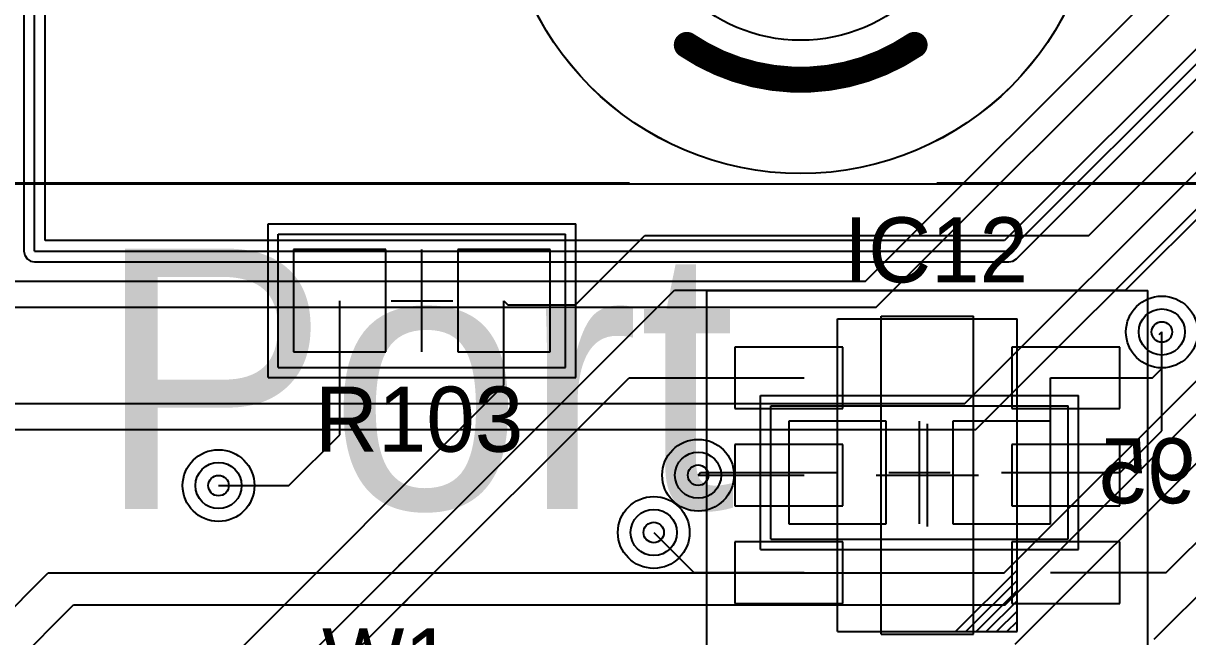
# Model space of a CAD drawing. Extents: x 28 to 300, y 18 to 330.
# Drawn here: x 135.82 to 147.17, y 111.98 to 117.97 of the extents above; entities that cross this region are included whole.
import ezdxf

# ---------------------------------------------------------------- set-up
doc = ezdxf.new("R2010")
doc.units = 0
for name, color, linetype in [('BOTTOMLAYER', 5, 'CONTINUOUS'), ('BOTTOMOVERLAY', 54, 'CONTINUOUS'), ('BOTTOMPASTE', 16, 'CONTINUOUS'), ('BOTTOMSOLDER', 6, 'CONTINUOUS'), ('DRILLDRAWING', 1, 'CONTINUOUS'), ('INTERNALPLANE1', 76, 'CONTINUOUS'), ('INTERNALPLANE6', 136, 'CONTINUOUS'), ('MECHANICAL11', 56, 'CONTINUOUS'), ('MECHANICAL14', 56, 'CONTINUOUS'), ('MECHANICAL15', 56, 'CONTINUOUS'), ('MIDLAYER1', 16, 'CONTINUOUS'), ('MIDLAYER3', 90, 'CONTINUOUS'), ('MULTILAYER', 9, 'CONTINUOUS'), ('TOPLAYER', 1, 'CONTINUOUS'), ('TOPOVERLAY', 2, 'CONTINUOUS'), ('TOPPASTE', 8, 'CONTINUOUS'), ('TOPSOLDER', 216, 'CONTINUOUS'), ('VIAHOLELAYER', 16, 'CONTINUOUS')]:
    doc.layers.add(name, color=color, linetype=linetype)

msp = doc.modelspace()

# ---------------------------------------------------------------- linework, layer by layer
at = {"layer": 'BOTTOMLAYER'}
for p, q in [((146.921, 113.99), (146.921, 114.955)), ((144.234, 114.084), (143.284, 114.084)), ((143.284, 114.084), (143.284, 113.084)), ((144.234, 113.084), (144.234, 114.084)), ((145.834, 114.084), (144.884, 114.084)), ((144.884, 114.084), (144.884, 113.084)), ((145.834, 113.084), (145.834, 114.084)), ((146.515, 113.584), (146.921, 113.99)), ((142.4, 113.558), (142.425, 113.584)), ((142.425, 113.584), (143.759, 113.584)), ((145.359, 113.584), (146.515, 113.584)), ((143.284, 113.084), (144.234, 113.084)), ((144.884, 113.084), (145.834, 113.084))]:
    msp.add_line(p, q, dxfattribs=at)
for centre, radius in [((143.4, 119.4), 2.9), ((146.921, 114.955), 0.225), ((142.4, 113.558), 0.225), ((137.726, 113.457), 0.225), ((141.968, 113), 0.225)]:
    msp.add_circle(centre, radius, dxfattribs=at)
at = {"layer": 'BOTTOMOVERLAY'}
msp.add_line((144.559, 113.084), (144.559, 114.084), dxfattribs=at)
at = {"layer": 'BOTTOMPASTE'}
for p, q in [((144.234, 114.084), (143.284, 114.084)), ((143.284, 114.084), (143.284, 113.084)), ((144.234, 113.084), (144.234, 114.084)), ((145.834, 114.084), (144.884, 114.084)), ((144.884, 114.084), (144.884, 113.084)), ((145.834, 113.084), (145.834, 114.084)), ((143.284, 113.084), (144.234, 113.084)), ((144.884, 113.084), (145.834, 113.084))]:
    msp.add_line(p, q, dxfattribs=at)
at = {"layer": 'BOTTOMSOLDER'}
for p, q in [((144.234, 114.084), (143.284, 114.084)), ((143.284, 114.084), (143.284, 113.084)), ((144.234, 113.084), (144.234, 114.084)), ((145.834, 114.084), (144.884, 114.084)), ((144.884, 114.084), (144.884, 113.084)), ((145.834, 113.084), (145.834, 114.084)), ((143.284, 113.084), (144.234, 113.084)), ((144.884, 113.084), (145.834, 113.084))]:
    msp.add_line(p, q, dxfattribs=at)
msp.add_circle((143.4, 119.4), 2.9, dxfattribs=at)
at = {"layer": 'DRILLDRAWING'}
for centre in [(146.921, 114.955), (142.4, 113.558), (137.726, 113.457), (141.968, 113)]:
    msp.add_circle(centre, 0.1, dxfattribs=at)
at = {"layer": 'INTERNALPLANE1'}
for p, q in [((135.828, 126.183), (135.828, 115.743)), ((135.932, 115.743), (135.932, 126.183)), ((136.036, 115.846), (136.036, 126.14)), ((148.965, 119.424), (145.388, 115.846)), ((145.431, 115.743), (149.038, 119.35)), ((145.504, 115.669), (149.081, 119.247)), ((145.388, 115.846), (136.036, 115.846)), ((135.828, 115.743), (135.836, 115.703)), ((135.836, 115.703), (135.859, 115.669)), ((135.859, 115.669), (135.892, 115.647)), ((135.932, 115.743), (141.994, 115.743)), ((141.968, 115.743), (145.431, 115.743)), ((141.968, 115.743), (141.994, 115.743)), ((145.47, 115.647), (145.504, 115.669)), ((135.892, 115.647), (135.932, 115.639)), ((135.932, 115.639), (145.431, 115.639)), ((145.431, 115.639), (145.47, 115.647)), ((145.431, 115.639), (145.431, 115.639))]:
    msp.add_line(p, q, dxfattribs=at)
for centre, radius in [((143.4, 119.4), 1.6), ((146.921, 114.955), 0.35), ((141.968, 113), 0.35)]:
    msp.add_circle(centre, radius, dxfattribs=at)
at = {"layer": 'INTERNALPLANE6', "const_width": 0.254}
msp.add_lwpolyline([(144.51, 117.754, -0.305731), (142.29, 117.754)], format="xyb", dxfattribs=at)
at = {"layer": 'INTERNALPLANE6', "const_width": 0.127}
for points in [[(142.227, 117.754, 1), (142.354, 117.754, 1)], [(144.447, 117.754, 1), (144.574, 117.754, 1)]]:
    msp.add_lwpolyline(points, format="xyb", close=True, dxfattribs=at)
at = {"layer": 'INTERNALPLANE6'}
for centre in [(142.4, 113.558), (137.726, 113.457)]:
    msp.add_circle(centre, 0.35, dxfattribs=at)
at = {"layer": 'MECHANICAL11'}
for p in [(100, 116.399), (100.1, 116.399)]:
    msp.add_line(p, (154.3, 116.399), dxfattribs=at)
msp.add_circle((143.4, 119.399), 2.9, dxfattribs=at)
at = {"layer": 'MECHANICAL14'}
for p, q in [((138.308, 115.91), (141.108, 115.91)), ((138.308, 114.61), (138.308, 115.91)), ((141.108, 114.61), (141.108, 115.91)), ((143.76, 115.083), (145.51, 115.083)), ((143.76, 112.033), (143.76, 115.083)), ((145.51, 112.033), (145.51, 115.083)), ((138.308, 114.61), (141.108, 114.61)), ((143.109, 112.934), (143.109, 114.234)), ((143.109, 114.234), (146.009, 114.234)), ((146.009, 112.934), (146.009, 114.234)), ((143.109, 112.934), (146.009, 112.934)), ((144.91, 112.033), (145.51, 112.633)), ((145.01, 112.033), (145.51, 112.533)), ((145.11, 112.033), (145.51, 112.433)), ((145.21, 112.033), (145.51, 112.333)), ((145.31, 112.033), (145.51, 112.233)), ((143.76, 112.033), (145.51, 112.033)), ((145.41, 112.033), (145.51, 112.133))]:
    msp.add_line(p, q, dxfattribs=at)
at = {"layer": 'MECHANICAL15'}
for p, q in [((138.208, 114.51), (138.208, 116.01)), ((138.208, 116.01), (141.208, 116.01)), ((141.208, 114.51), (141.208, 116.01)), ((139.708, 114.96), (139.708, 115.56)), ((142.485, 115.358), (146.785, 115.358)), ((142.485, 111.758), (142.485, 115.358)), ((146.785, 111.758), (146.785, 115.358)), ((139.408, 115.26), (140.008, 115.26)), ((138.208, 114.51), (141.208, 114.51)), ((143.009, 114.334), (146.109, 114.334)), ((143.009, 112.834), (143.009, 114.334)), ((146.109, 112.834), (146.109, 114.334)), ((144.635, 113.058), (144.635, 114.058)), ((144.559, 113.284), (144.559, 113.884)), ((144.135, 113.558), (145.135, 113.558)), ((144.259, 113.584), (144.859, 113.584)), ((143.009, 112.834), (146.109, 112.834))]:
    msp.add_line(p, q, dxfattribs=at)
at = {"layer": 'MIDLAYER1'}
for p, q in [((144.032, 115.451), (157.856, 129.275)), ((144.137, 115.197), (157.962, 129.021)), ((145.002, 114.257), (157.974, 127.229)), ((145.108, 114.003), (158.079, 126.975)), ((145.383, 112.606), (148.952, 116.175)), ((145.394, 112.293), (149.047, 115.946)), ((133.196, 115.451), (144.032, 115.451)), ((133.323, 115.197), (144.137, 115.197)), ((145.491, 111.911), (148.667, 115.087)), ((133.523, 114.257), (145.002, 114.257)), ((133.65, 114.003), (145.108, 114.003)), ((135.124, 111.665), (136.065, 112.606)), ((136.065, 112.606), (145.383, 112.606)), ((134.954, 110.936), (136.312, 112.293)), ((136.312, 112.293), (145.394, 112.293))]:
    msp.add_line(p, q, dxfattribs=at)
for centre, radius in [((143.4, 119.4), 2.9), ((146.921, 114.955), 0.225), ((142.4, 113.558), 0.225), ((137.726, 113.457), 0.225), ((141.968, 113), 0.225)]:
    msp.add_circle(centre, radius, dxfattribs=at)
at = {"layer": 'MIDLAYER3'}
for centre, radius in [((143.4, 119.4), 2.9), ((146.921, 114.955), 0.225), ((142.4, 113.558), 0.225), ((137.726, 113.457), 0.225), ((141.968, 113), 0.225)]:
    msp.add_circle(centre, radius, dxfattribs=at)
at = {"layer": 'MULTILAYER'}
for centre, radius in [((143.4, 119.4), 2.9), ((146.921, 114.955), 0.225), ((142.4, 113.558), 0.225), ((137.726, 113.457), 0.225), ((141.968, 113), 0.225)]:
    msp.add_circle(centre, radius, dxfattribs=at)
at = {"layer": 'TOPLAYER'}
for p, q in [((146.21, 115.895), (147.226, 116.911)), ((146.566, 115.362), (147.709, 116.505)), ((141.206, 115.221), (141.88, 115.895)), ((141.88, 115.895), (146.21, 115.895)), ((139.358, 115.76), (138.458, 115.76)), ((138.458, 115.76), (138.458, 114.76)), ((139.358, 114.76), (139.358, 115.76)), ((140.958, 115.76), (140.058, 115.76)), ((140.058, 115.76), (140.058, 114.76)), ((140.958, 114.76), (140.958, 115.76)), ((139.453, 112.645), (142.17, 115.362)), ((142.17, 115.362), (143.086, 115.362)), ((143.086, 115.362), (146.566, 115.362)), ((143.086, 115.362), (143.568, 115.362)), ((138.908, 113.952), (138.908, 115.26)), ((140.508, 115.26), (140.546, 115.221)), ((140.508, 114.435), (140.508, 115.26)), ((140.546, 115.221), (141.206, 115.221)), ((146.896, 114.93), (146.921, 114.955)), ((146.921, 114.6), (146.921, 114.955)), ((138.458, 114.76), (139.358, 114.76)), ((140.058, 114.76), (140.958, 114.76)), ((143.81, 114.808), (142.76, 114.808)), ((142.76, 114.808), (142.76, 114.208)), ((143.81, 114.208), (143.81, 114.808)), ((146.51, 114.808), (145.46, 114.808)), ((145.46, 114.808), (145.46, 114.208)), ((146.51, 114.208), (146.51, 114.808)), ((146.83, 114.508), (146.921, 114.6)), ((137.472, 111.399), (140.508, 114.435)), ((139.455, 112.236), (141.727, 114.508)), ((141.727, 114.508), (143.285, 114.508)), ((143.285, 114.508), (143.435, 114.508)), ((145.835, 114.508), (145.985, 114.508)), ((145.835, 113.558), (145.835, 114.508)), ((145.985, 114.508), (146.83, 114.508)), ((142.76, 114.208), (143.81, 114.208)), ((145.46, 114.208), (146.51, 114.208)), ((138.412, 113.457), (138.908, 113.952)), ((143.81, 113.858), (142.76, 113.858)), ((142.76, 113.858), (142.76, 113.258)), ((143.81, 113.258), (143.81, 113.858)), ((146.51, 113.858), (145.46, 113.858)), ((145.46, 113.858), (145.46, 113.258)), ((146.51, 113.258), (146.51, 113.858)), ((146.962, 112.608), (148.102, 113.749)), ((142.4, 113.558), (143.285, 113.558)), ((142.654, 113.558), (143.285, 113.558)), ((143.285, 113.558), (143.435, 113.558)), ((146.845, 111.958), (148.445, 113.558)), ((137.726, 113.457), (138.412, 113.457)), ((142.76, 113.258), (143.81, 113.258)), ((145.46, 113.258), (146.51, 113.258)), ((141.968, 113), (142.359, 112.608)), ((143.81, 112.908), (142.76, 112.908)), ((142.76, 112.908), (142.76, 112.308)), ((143.81, 112.308), (143.81, 112.908)), ((146.51, 112.908), (145.46, 112.908)), ((145.46, 112.908), (145.46, 112.308)), ((146.51, 112.308), (146.51, 112.908)), ((134.296, 107.488), (139.453, 112.645)), ((139.453, 112.645), (139.514, 112.706)), ((142.359, 112.608), (143.285, 112.608)), ((143.285, 112.608), (143.435, 112.608)), ((145.835, 112.608), (145.985, 112.608)), ((145.985, 112.608), (146.962, 112.608)), ((139.455, 112.236), (139.57, 112.351)), ((142.76, 112.308), (143.81, 112.308)), ((145.46, 112.308), (146.51, 112.308)), ((134.275, 107.056), (139.455, 112.236))]:
    msp.add_line(p, q, dxfattribs=at)
for centre, radius in [((143.4, 119.4), 2.9), ((146.921, 114.955), 0.225), ((142.4, 113.558), 0.225), ((137.726, 113.457), 0.225), ((141.968, 113), 0.225)]:
    msp.add_circle(centre, radius, dxfattribs=at)
at = {"layer": 'TOPOVERLAY'}
for p, q in [((100.101, 116.408), (141.732, 116.408)), ((144.729, 116.408), (154.305, 116.408)), ((139.708, 114.76), (139.708, 115.76)), ((144.185, 112.008), (144.185, 115.108)), ((144.185, 115.108), (145.085, 115.108)), ((145.085, 112.008), (145.085, 115.108)), ((144.185, 112.008), (145.085, 112.008))]:
    msp.add_line(p, q, dxfattribs=at)
at = {"layer": 'TOPPASTE'}
for p, q in [((139.358, 115.76), (138.458, 115.76)), ((138.458, 115.76), (138.458, 114.76)), ((139.358, 114.76), (139.358, 115.76)), ((140.958, 115.76), (140.058, 115.76)), ((140.058, 115.76), (140.058, 114.76)), ((140.958, 114.76), (140.958, 115.76)), ((138.458, 114.76), (139.358, 114.76)), ((140.058, 114.76), (140.958, 114.76)), ((143.81, 114.808), (142.76, 114.808)), ((142.76, 114.808), (142.76, 114.208)), ((143.81, 114.208), (143.81, 114.808)), ((146.51, 114.808), (145.46, 114.808)), ((145.46, 114.808), (145.46, 114.208)), ((146.51, 114.208), (146.51, 114.808)), ((142.76, 114.208), (143.81, 114.208)), ((145.46, 114.208), (146.51, 114.208)), ((143.81, 113.858), (142.76, 113.858)), ((142.76, 113.858), (142.76, 113.258)), ((143.81, 113.258), (143.81, 113.858)), ((146.51, 113.858), (145.46, 113.858)), ((145.46, 113.858), (145.46, 113.258)), ((146.51, 113.258), (146.51, 113.858)), ((142.76, 113.258), (143.81, 113.258)), ((145.46, 113.258), (146.51, 113.258)), ((143.81, 112.908), (142.76, 112.908)), ((142.76, 112.908), (142.76, 112.308)), ((143.81, 112.308), (143.81, 112.908)), ((146.51, 112.908), (145.46, 112.908)), ((145.46, 112.908), (145.46, 112.308)), ((146.51, 112.308), (146.51, 112.908)), ((142.76, 112.308), (143.81, 112.308)), ((145.46, 112.308), (146.51, 112.308))]:
    msp.add_line(p, q, dxfattribs=at)
at = {"layer": 'TOPSOLDER'}
for p, q in [((139.358, 115.76), (138.458, 115.76)), ((138.458, 115.76), (138.458, 114.76)), ((139.358, 114.76), (139.358, 115.76)), ((140.958, 115.76), (140.058, 115.76)), ((140.058, 115.76), (140.058, 114.76)), ((140.958, 114.76), (140.958, 115.76)), ((138.458, 114.76), (139.358, 114.76)), ((140.058, 114.76), (140.958, 114.76)), ((143.81, 114.808), (142.76, 114.808)), ((142.76, 114.808), (142.76, 114.208)), ((143.81, 114.208), (143.81, 114.808)), ((146.51, 114.808), (145.46, 114.808)), ((145.46, 114.808), (145.46, 114.208)), ((146.51, 114.208), (146.51, 114.808)), ((142.76, 114.208), (143.81, 114.208)), ((145.46, 114.208), (146.51, 114.208)), ((143.81, 113.858), (142.76, 113.858)), ((142.76, 113.858), (142.76, 113.258)), ((143.81, 113.258), (143.81, 113.858)), ((146.51, 113.858), (145.46, 113.858)), ((145.46, 113.858), (145.46, 113.258)), ((146.51, 113.258), (146.51, 113.858)), ((142.76, 113.258), (143.81, 113.258)), ((145.46, 113.258), (146.51, 113.258)), ((143.81, 112.908), (142.76, 112.908)), ((142.76, 112.908), (142.76, 112.308)), ((143.81, 112.308), (143.81, 112.908)), ((146.51, 112.908), (145.46, 112.908)), ((145.46, 112.908), (145.46, 112.308)), ((146.51, 112.308), (146.51, 112.908)), ((142.76, 112.308), (143.81, 112.308)), ((145.46, 112.308), (146.51, 112.308))]:
    msp.add_line(p, q, dxfattribs=at)
msp.add_circle((143.4, 119.4), 2.9, dxfattribs=at)
at = {"layer": 'VIAHOLELAYER'}
for centre in [(146.921, 114.955), (142.4, 113.558), (137.726, 113.457), (141.968, 113)]:
    msp.add_circle(centre, 0.1, dxfattribs=at)

# ---------------------------------------------------------------- texts
at = {"layer": 'BOTTOMOVERLAY', "text_generation_flag": 2}
msp.add_text('C195', height=0.635, rotation=360, dxfattribs=at).set_placement((148.336, 113.284))
at = {"layer": 'TOPOVERLAY'}
for s, p in [('IC12', (143.822, 115.438)), ('R103', (138.666, 113.787))]:
    msp.add_text(s, height=0.635, rotation=360, dxfattribs=at).set_placement(p)
for s, height, p in [('WR SFP Port', 2.54, (122.385, 113.228)), ('W1', 0.635, (138.735, 111.43))]:
    msp.add_text(s, height=height, dxfattribs=at).set_placement(p)

doc.saveas('drawing.dxf')
